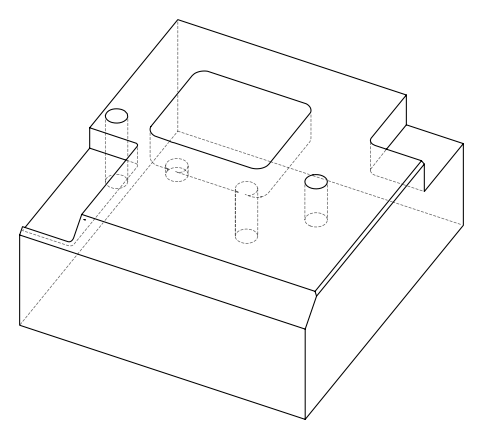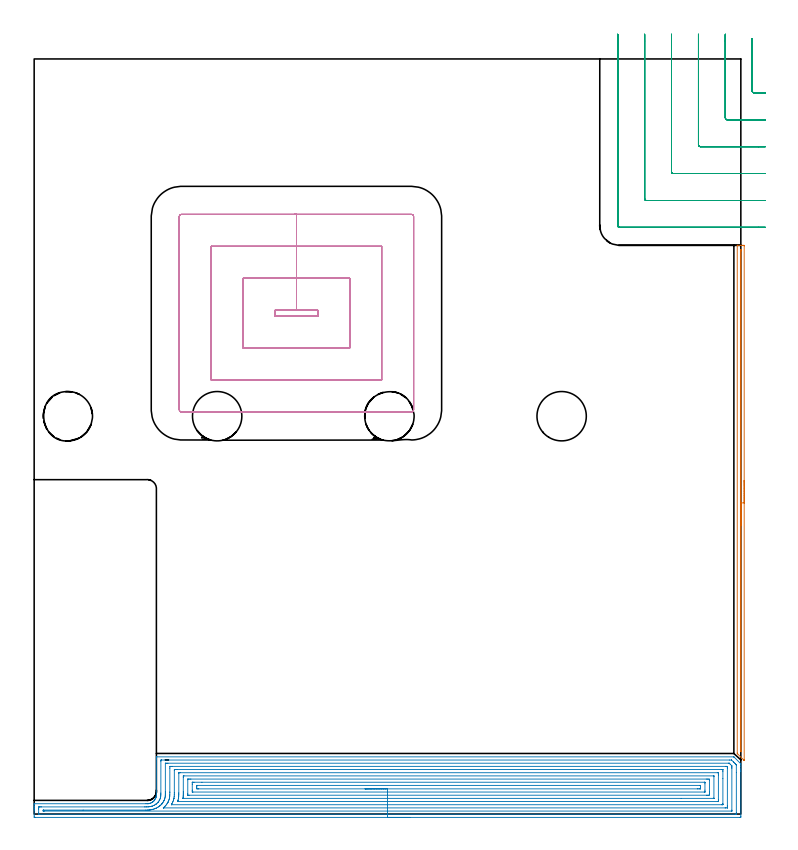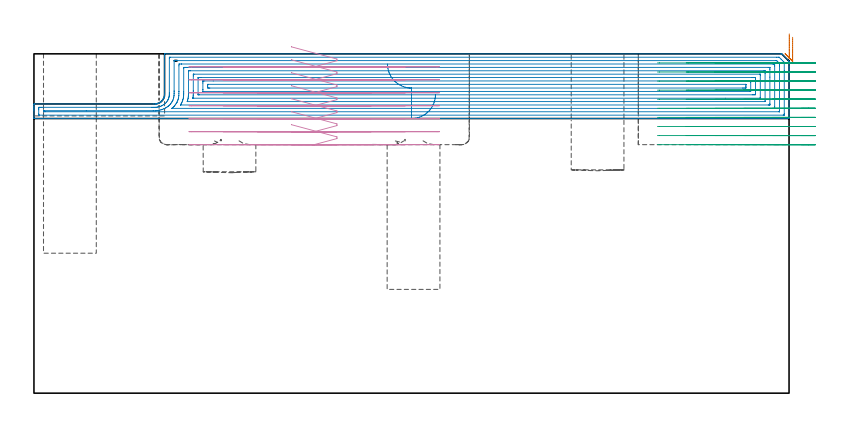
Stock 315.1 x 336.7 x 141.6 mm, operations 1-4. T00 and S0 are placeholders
(PLAN: 9 operations, 5 tool changes, 174.6 min)
(1 AREA_MILL | FG_CHAMFER_SURFACE | UGT0205_001 | 3.79 min | 1118 mm3)
(2 AREA_MILL_1 | FG_CHAMFER_SURFACE_1 | UGT0205_001 | 22.5 min | 111203 mm3)
(3 MILL_CORNER_NOTCH_RECTANGULAR | CORNER_NOTCH_RECTANGULAR | NXT0201_012 | Follow Part, ap 4, ae 75% | 12.46 min | 197479 mm3)
(4 MILL_RECTANGULAR_POCKET | POCKET_RECTANGULAR_STRAIGHT | NXT0201_007 | Follow Part, ap 6.25, ae 75% | 13.53 min | 548136 mm3)
(5 MILL_SLOT | SLOT_PARTIAL_RECTANGULAR | NXT0201_008 | Follow Part, ap 1.5, ae 75% | 117.78 min | 193476 mm3)
(6 MILL_BLIND_HOLE_FROM_SOLID_MATERIAL | STEP1POCKET | NXT0201_012 | Spiral | 1.93 min | 31619 mm3)
(7 MILL_BLIND_HOLE_FROM_SOLID_MATERIAL_1 | STEP1POCKET_2 | NXT0201_012 | Spiral | 2.19 min | 23075 mm3)
(8 INDEXABLE_INSERT_DRILL_BLIND_HOLE_FROM_SOLID | STEP1POCKET_1 | NXT0302_015 | 0.21 min | 4424 mm3)
(9 INDEXABLE_INSERT_DRILL_BLIND_HOLE_FROM_SOLID_1 | STEP1POCKET_3 | NXT0302_015 | 0.2 min | 18431 mm3)
(TOOL UGT0205_001 | Chamfer Mill 20 x 3 x 45 deg. | D20 FL50 Z2)
(TOOL NXT0201_012 | ENDMILL 16mm [2P460-1600-NA 1630] | D16 FL38 Z6)
(TOOL NXT0201_007 | ENDMILL 25mm [R216.25-25050GCK54P 1620] | D25 R3 FL54 Z5)
(TOOL NXT0201_008 | ENDMILL 6mm [2P460-0600-NA 1630] | D6 FL26 Z6)
(TOOL NXT0302_015 | Index. Insert Drill 22mm [880-D2200L25-03] | D22 PA176 FL66 Z2)
(OP 1 AREA_MILL)
G17 G21 G94 G90
T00 M6
G54
G17 G0 G90 X316.6 Y148.75 S1061 M3
G43 Z151.6 H0
Z148.5
G94 G1 Y148.712 Z147.628 F250.
Y148.598 Z146.764
Y148.409 Z145.912
Y148.147 Z145.08
Y147.813 Z144.274
Y147.41 Z143.5
Y146.941 Z142.764
Y146.41 Z142.072
Y145.821 Z141.429
Y145.178 Z140.84
Y144.486 Z140.308
Y143.75 Z139.84
Y142.976 Z139.437
Y142.17 Z139.103
Y141.338 Z138.841
Y140.486 Z138.652
Y139.622 Z138.538
Y138.75 Z138.5
X316.599 Y24.06 Z138.499
Y23.996
X316.597 Y23.955 Z138.497
X316.594 Y23.935 Z138.499
X316.591 Y23.918 Z138.501
X316.529 Y23.969 Z138.565
X316.469 Y24.03 Z138.629
X316.439 Y24.06 Z138.659
X313.733 Y26.767 Z141.367
X313.562 Y26.94 Z141.534
X313.503 Y27.005 Z141.589
X313.5 Y27.184 Z141.6
Y253.44
X313.502 Y253.59 Z141.588
X313.544 Y253.596 Z141.547
X313.589 Y253.599 Z141.503
X313.679 Y253.6 Z141.42
X314.861 Z140.239
X315.483 Z139.612
X315.795 Z139.302
X316.35 Y253.597 Z138.746
X316.591 Y253.595 Z138.506
X316.594 Y253.565 Z138.504
X316.6 Y253.311 Z138.5
Y138.75
X315.186 Z139.914
X315.185 Y28.384 Z139.915
X315.182 Y28.077 Z139.918
X315.179 Y27.8 Z139.921
X315.174 Y27.787 Z139.926
X315.137 Y27.82 Z139.963
X315.052 Y27.903 Z140.048
X314.966 Y27.992 Z140.134
X314.925 Y28.037 Z140.175
X314.921 Y28.077 Z140.179
X314.917 Y28.356 Z140.183
X314.915 Y28.662 Z140.185
Y251.208
X314.916 Y251.488 Z140.184
X314.919 Y251.575 Z140.181
X314.921 Y251.589 Z140.179
X314.926 Y251.592 Z140.174
X314.952 Y251.596 Z140.148
X315.105 Y251.598 Z139.995
X315.17 Y251.59 Z139.93
X315.179 Y251.588 Z139.921
X315.181 Y251.568 Z139.919
X315.184 Y251.517 Z139.916
X315.185 Y251.208 Z139.915
X315.186 Y250.902 Z139.914
Y138.75
Y137.878 Z139.952
Y137.013 Z140.066
Y136.162 Z140.255
Y135.33 Z140.517
Y134.524 Z140.851
Y133.75 Z141.254
Y133.014 Z141.723
Y132.322 Z142.254
Y131.679 Z142.843
Y131.09 Z143.486
Y130.558 Z144.178
Y130.09 Z144.914
Y129.687 Z145.688
Y129.353 Z146.494
Y129.091 Z147.326
Y128.902 Z148.178
Y128.788 Z149.043
Y128.75 Z149.914
G0 Z151.6
M5
M2
(OP 2 AREA_MILL_1)
G17 G21 G94 G90
T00 M6
G54
G17 G0 G90 X167.55 Y-1.5 S1061 M3
G43 Z151.6 H0
Z124.6
G94 G1 X167.512 Z123.728 F250.
X167.398 Z122.863
X167.209 Z122.012
X166.947 Z121.18
X166.613 Z120.374
X166.21 Z119.6
X165.742 Z118.864
X165.21 Z118.172
X164.621 Z117.529
X163.978 Z116.94
X163.286 Z116.408
X162.55 Z115.94
X161.776 Z115.537
X160.97 Z115.203
X160.138 Z114.941
X159.286 Z114.752
X158.422 Z114.638
X157.55 Z114.6
X0.629 Y-1.499 Z114.601
X0.051 Y-1.493 Z114.604
X0.008 Y-1.491 Z114.605
X0. Y-0.917 Z115.179
Y1.755 Z117.85
Y2.284 Z118.38
Y2.646 Z118.742
Y3.175 Z119.27
Y3.537 Z119.631
X0.001 Y4.46 Z120.56
X0.004 Y4.532 Z120.623
X0.01 Y4.597 Z120.688
X0.182 Y4.6 Z120.7
X49.87 Y4.601
X50.618 Y4.608 Z120.698
Y4.609
X50.764 Y4.612 Z120.709
X50.858 Y4.621 Z120.72
X50.99 Y4.634 Z120.734
X51.084 Y4.651 Z120.75
X51.148 Y4.662 Z120.759
X51.214 Y4.672 Z120.772
X51.595 Y4.768 Z120.865
X51.657 Y4.784 Z120.881
X51.795 Y4.832 Z120.929
X52.022 Y4.913 Z121.008
X52.374 Y5.071 Z121.17
X52.489 Y5.136 Z121.235
X52.551 Y5.171 Z121.27
X52.612 Y5.211 Z121.31
X52.791 Y5.33 Z121.429
X52.936 Y5.441 Z121.537
X53.021 Y5.504 Z121.602
X53.238 Y5.694 Z121.792
X53.445 Y5.897 Z121.995
X53.501 Y5.958 Z122.057
X53.669 Y6.168 Z122.266
X53.698 Y6.21 Z122.308
X53.821 Y6.387 Z122.485
X54.084 Y6.845 Z122.944
X54.094 Y6.867 Z122.966
X54.169 Y7.041 Z123.136
X54.223 Y7.162 Z123.259
X54.277 Y7.312 Z123.412
X54.338 Y7.482 Z123.581
X54.396 Y7.733 Z123.832
X54.436 Y7.991 Z124.089
X54.465 Y8.175 Z124.273
X54.492 Y8.621 Z124.719
X54.5 Y24.594 Z140.689
Y24.917 Z141.011
X54.501 Y25.209 Z141.303
X54.507 Y25.433 Z141.526
X54.51 Y25.504 Z141.596
X54.718 Y25.5 Z141.6
X311.789
X311.994 Z141.584
X312.095 Y25.406 Z141.504
X314.96 Y22.542 Z138.639
X315.067 Y22.43 Z138.528
X315.098 Y22.392 Z138.488
X315.1 Y22.146 Z138.245
Y21.354 Z137.448
Y20.1 Z136.197
Y19.572 Z135.666
Y18.945 Z135.041
Y-0.917 Z115.18
X315.098 Y-1.184 Z114.914
X315.09 Y-1.492 Z114.606
X314.781 Y-1.499 Z114.599
X157.55 Y-1.5 Z114.6
Y-0.086 Z116.014
X2.358 Y-0.085 Z116.015
X2.238 Y-0.083 Z116.017
X2.01 Y-0.079 Z116.021
X2.008 Y-0.026 Z116.074
X2.001 Y0.388 Z116.488
X2. Y2.171 Z118.271
X2.003 Y2.646 Z118.746
X2.009 Y3.053 Z119.153
X2.021 Y3.179 Z119.279
X2.147 Y3.181 Z119.281
X2.417 Y3.184 Z119.284
X2.77 Y3.185 Z119.285
X3.311 Y3.186 Z119.286
X49.264 Y3.187 Z119.287
X49.807 Y3.188 Z119.288
X50.155 Y3.19 Z119.29
X50.701 Y3.197 Z119.297
X51.023 Y3.215 Z119.315
X51.595 Y3.289 Z119.389
X51.804 Y3.328 Z119.428
X52.489 Y3.499 Z119.599
X52.518 Y3.508 Z119.608
X52.603 Y3.537 Z119.637
X53.163 Y3.756 Z119.856
X53.383 Y3.856 Z119.956
X53.76 Y4.052 Z120.152
X54.277 Y4.385 Z120.485
X54.302 Y4.403 Z120.503
X54.334 Y4.428 Z120.528
X54.788 Y4.81 Z120.91
X55.171 Y5.187 Z121.287
X55.233 Y5.257 Z121.357
X55.281 Y5.319 Z121.419
X55.612 Y5.771 Z121.871
X55.87 Y6.21 Z122.31
X55.939 Y6.335 Z122.435
X56.065 Y6.594 Z122.694
X56.206 Y6.96 Z123.06
X56.255 Y7.1 Z123.2
X56.337 Y7.407 Z123.507
X56.389 Y7.669 Z123.769
X56.439 Y7.991 Z124.091
X56.475 Y8.474 Z124.574
X56.484 Y8.882 Z124.982
X56.491 Y9.349 Z125.449
X56.501 Y23.593 Z139.693
X56.508 Y24.026 Z140.126
X56.51 Y24.077 Z140.177
X56.721 Y24.082 Z140.182
X56.84 Y24.085 Z140.185
X310. Y24.086 Z140.186
X310.837 Y24.084 Z140.184
X310.894 Y24.082 Z140.182
X310.949 Y24.079 Z140.179
X311.012 Y24.026 Z140.126
X311.789 Y23.261 Z139.361
X311.915 Y23.135 Z139.235
X312.298 Y22.752 Z138.852
X312.683 Y22.367 Z138.467
X312.804 Y22.245 Z138.345
X313.054 Y21.985 Z138.085
X313.09 Y21.945 Z138.045
X313.094 Y21.888 Z137.988
X313.098 Y21.768 Z137.868
X313.1 Y18.488 Z134.588
X313.099 Y0.45 Z116.55
X313.092 Y-0.026 Z116.074
X313.09 Y-0.072 Z116.028
X312.921 Y-0.08 Z116.02
X312.802 Y-0.084 Z116.016
X312.742 Y-0.086 Z116.014
X312.683
X157.55
Y1.328 Z117.428
X4.634 Y1.329 Z117.429
X4.206 Y1.331 Z117.431
X4.063 Y1.333 Z117.433
X4.02 Y1.335 Z117.435
X4.01 Y1.414 Z117.514
X4.009 Y1.551 Z117.651
X4.01 Y1.755 Z117.855
X4.191 Y1.77 Z117.87
X4.206 Y1.771 Z117.871
X21.848 Y1.772 Z117.872
X49.79
X50.68 Y1.776 Z117.876
X50.701 Y1.777 Z117.877
X51.126 Y1.803 Z117.903
X51.512 Y1.838 Z117.938
X51.595 Y1.848 Z117.948
X51.97 Y1.9 Z118.
X52.288 Y1.956 Z118.056
X52.489 Y1.999 Z118.099
X53.005 Y2.132 Z118.232
X53.383 Y2.238 Z118.338
X53.682 Y2.348 Z118.448
X54.277 Y2.577 Z118.677
X54.326 Y2.598 Z118.698
X54.43 Y2.646 Z118.746
X54.918 Y2.899 Z118.999
X55.171 Y3.049 Z119.149
X55.466 Y3.243 Z119.343
X55.88 Y3.537 Z119.637
X55.985 Y3.618 Z119.718
X56.065 Y3.684 Z119.784
X56.461 Y4.034 Z120.134
X56.858 Y4.428 Z120.528
X56.907 Y4.48 Z120.58
X56.96 Y4.542 Z120.642
X57.29 Y4.989 Z121.089
X57.511 Y5.319 Z121.419
X57.638 Y5.533 Z121.633
X57.854 Y5.911 Z122.011
X57.948 Y6.116 Z122.216
X57.986 Y6.21 Z122.31
X58.196 Y6.76 Z122.86
X58.29 Y7.1 Z123.2
X58.37 Y7.477 Z123.577
X58.441 Y7.991 Z124.091
X58.463 Y8.275 Z124.375
X58.484 Y8.882 Z124.982
X58.49 Y9.139 Z125.239
X58.492 Y9.773 Z125.873
Y10.027 Z126.127
X58.5 Y22.492 Z138.592
X58.503 Y22.575 Z138.675
X58.509 Y22.64 Z138.74
X58.515 Y22.665 Z138.765
X58.535 Y22.666 Z138.766
X58.748 Y22.669 Z138.769
X59.214 Y22.671 Z138.771
X59.642
X309.572
X309.786 Y22.669 Z138.769
X309.892 Y22.666 Z138.766
X309.915 Y22.665 Z138.765
X309.942 Y22.647 Z138.747
X310. Y22.597 Z138.697
X310.355 Y22.245 Z138.345
X310.894 Y21.702 Z137.802
X311.062 Y21.527 Z137.627
X311.09 Y21.475 Z137.575
X311.094 Y21.422 Z137.522
X311.097 Y21.354 Z137.454
X311.1 Y20.668 Z136.768
Y20.463 Z136.563
X311.099 Y1.755 Z117.855
X311.098 Y1.552 Z117.652
X311.09 Y1.347 Z117.447
X311.087 Y1.334 Z117.434
X311.08 Y1.332 Z117.432
X311.055 Y1.33 Z117.43
X311.002 Y1.329 Z117.429
X310.894 Y1.328 Z117.428
X157.55
Y2.743 Z118.843
X57.854
X57.755 Y2.745 Z118.845
X57.617 Y2.75 Z118.85
X57.587 Y2.754 Z118.854
X57.594 Y2.762 Z118.862
X57.669 Y2.831 Z118.931
X57.854 Y2.996 Z119.096
X58.134 Y3.258 Z119.358
X58.412 Y3.537 Z119.637
X58.576 Y3.708 Z119.808
X58.748 Y3.911 Z120.011
X58.969 Y4.207 Z120.307
X59.127 Y4.428 Z120.528
X59.333 Y4.736 Z120.836
X59.642 Y5.256 Z121.356
X59.664 Y5.297 Z121.397
X59.675 Y5.319 Z121.419
X59.941 Y5.912 Z122.012
X60.056 Y6.21 Z122.31
X60.18 Y6.565 Z122.665
X60.313 Y7.1 Z123.2
X60.351 Y7.285 Z123.385
X60.448 Y7.991 Z124.091
X60.456 Y8.071 Z124.171
X60.482 Y8.882 Z124.982
X60.492 Y9.729 Z125.829
Y9.773 Z125.873
X60.499 Y20.5 Z136.6
X60.536 Y21.25 Z137.35
X60.638 Y21.252 Z137.352
X61.43 Y21.257 Z137.357
X61.527
X308.309
X308.668 Y21.255 Z137.355
X308.847 Y21.252 Z137.352
X308.887 Y21.25 Z137.35
X308.916 Y21.227 Z137.327
X308.963 Y21.182 Z137.282
X309.049 Y21.094 Z137.194
X309.077 Y21.062 Z137.162
X309.09 Y21.017 Z137.117
X309.093 Y20.908 Z137.008
X309.1 Y20.469 Z136.569
Y3.543 Z119.643
X309.098 Y3.095 Z119.195
X309.094 Y2.874 Z118.974
X309.09 Y2.764 Z118.864
X309.084 Y2.749 Z118.849
X309.062 Y2.747 Z118.847
X309.007 Y2.745 Z118.845
X308.212 Y2.743 Z118.843
X308.115
X157.55
Y4.157 Z120.257
X61.267
X61.219 Y4.158 Z120.258
X61.192 Y4.161 Z120.261
X61.187 Y4.162 Z120.262
X61.194 Y4.181 Z120.281
X61.327 Y4.428 Z120.528
X61.363 Y4.494 Z120.594
X61.43 Y4.614 Z120.714
X61.664 Y5.086 Z121.186
X61.771 Y5.319 Z121.419
X61.935 Y5.707 Z121.807
X62.116 Y6.21 Z122.31
X62.163 Y6.37 Z122.47
X62.324 Y7.006 Z123.106
X62.34 Y7.084 Z123.184
X62.343 Y7.1 Z123.2
X62.442 Y7.874 Z123.974
X62.45 Y7.991 Z124.091
X62.484 Y8.723 Z124.823
X62.486 Y8.882 Z124.982
X62.492 Y9.606 Z125.706
X62.498 Y19.4 Z135.5
X62.5 Y19.572 Z135.672
X62.504 Y19.752 Z135.852
X62.507 Y19.835 Z135.935
X62.675 Y19.838 Z135.938
X62.948 Y19.842 Z135.942
X63.219 Y19.843 Z135.943
X63.841
X306.424
X307.049 Y19.84 Z135.94
X307.08 Y19.836 Z135.936
X307.09 Y19.834 Z135.934
X307.096 Y19.793 Z135.893
X307.098 Y19.572 Z135.672
X307.1 Y18.898 Z134.998
Y15.78 Z131.88
Y4.645 Z120.745
X307.098 Y4.428 Z120.528
X307.094 Y4.26 Z120.36
X307.09 Y4.177 Z120.277
X307.085 Y4.164 Z120.264
X307.045 Y4.161 Z120.261
X306.968 Y4.159 Z120.259
X306.695 Y4.157 Z120.257
X306.424
X157.55
Y5.571 Z121.671
X64.113
X64.007 Y5.573 Z121.673
X63.983 Y5.575 Z121.675
X63.977 Y5.576 Z121.676
X63.976 Y5.587 Z121.687
X63.999 Y5.672 Z121.772
X64.023 Y5.749 Z121.849
X64.113 Y6.024 Z122.124
X64.151 Y6.171 Z122.271
X64.161 Y6.21 Z122.31
X64.314 Y6.9 Z123.
X64.344 Y7.1 Z123.2
X64.421 Y7.684 Z123.784
X64.448 Y7.991 Z124.091
X64.475 Y8.521 Z124.621
X64.483 Y8.882 Z124.982
X64.491 Y9.396 Z125.496
X64.498 Y18.298 Z134.398
X64.502 Y18.371 Z134.471
X64.507 Y18.414 Z134.514
X64.513 Y18.422 Z134.522
X64.527 Y18.424 Z134.524
X64.687 Y18.427 Z134.527
X65.007 Y18.429 Z134.529
X65.26
X304.635 Y18.428 Z134.528
X304.891 Y18.427 Z134.527
X305.02 Y18.424 Z134.524
X305.078 Y18.422 Z134.522
X305.09 Y18.393 Z134.493
X305.097 Y18.222 Z134.322
X305.099 Y17.79 Z133.89
X305.1 Y17.328 Z133.428
X305.099 Y6.21 Z122.31
X305.097 Y5.749 Z121.849
X305.09 Y5.593 Z121.693
X305.087 Y5.577 Z121.677
X305.075 Y5.575 Z121.675
X305.036 Y5.573 Z121.673
X304.956 Y5.572 Z121.672
X157.55 Y5.571 Z121.671
Y6.985 Z123.085
X66.68 Y6.986 Z123.086
X66.449 Y6.988 Z123.088
X66.383 Y6.99 Z123.09
X66.356 Y6.993 Z123.093
X66.355 Y6.998 Z123.098
X66.356 Y7.037 Z123.137
X66.362 Y7.1 Z123.2
X66.405 Y7.489 Z123.589
X66.449 Y7.991 Z124.091
X66.467 Y8.318 Z124.418
X66.484 Y8.882 Z124.982
X66.49 Y9.186 Z125.286
X66.492 Y9.773 Z125.873
Y10.074 Z126.174
X66.496 Y16.307 Z132.407
X66.5 Y16.9 Z133.
X66.503 Y16.974 Z133.074
X66.506 Y17.005 Z133.105
X66.565 Y17.008 Z133.108
X66.682 Y17.013 Z133.113
X66.795 Y17.014 Z133.114
X302.847
X302.963 Y17.013 Z133.113
X303.039 Y17.01 Z133.11
X303.09 Y17.007 Z133.107
X303.093 Y16.983 Z133.083
X303.096 Y16.9 Z133.
X303.099 Y16.648 Z132.748
Y7.1 Z123.2
X303.097 Y7.037 Z123.137
X303.094 Y7.007 Z123.107
X303.091 Y6.996 Z123.096
X303.076 Y6.992 Z123.092
X302.96 Y6.988 Z123.088
X302.847 Y6.986 Z123.086
X288.52 Y6.985 Z123.085
X157.55
Y8.399 Z124.499
X69.067 Y8.4 Z124.5
X68.583 Y8.402 Z124.502
X68.515 Y8.404 Z124.504
X68.5 Y8.406 Z124.506
X68.486 Y8.42 Z124.52
X68.491 Y8.974 Z125.074
X68.497 Y15.294 Z131.394
X68.501 Y15.469 Z131.569
X68.505 Y15.582 Z131.682
X68.527 Y15.594 Z131.694
X68.583 Y15.595 Z131.695
X68.995 Y15.599 Z131.699
X69.478 Y15.6 Z131.7
X69.887
X299.681
X300.165 Y15.599 Z131.699
X300.577 Y15.598 Z131.698
X301.059 Y15.593 Z131.693
X301.096 Y15.118 Z131.218
X301.099 Y15.078 Z131.178
X301.1 Y9.773 Z125.873
X301.099 Y8.882 Z124.982
X301.098 Y8.843 Z124.943
X301.059 Y8.407 Z124.507
X300.646 Y8.403 Z124.503
X300.165 Y8.4 Z124.5
X299.755
X157.55 Y8.399 Z124.499
Y9.814 Z125.914
X70.823
X70.622 Y9.816 Z125.916
X70.522 Y9.819 Z125.919
X70.505 Y9.82 Z125.92
X70.501 Y9.835 Z125.935
X70.498 Y9.873 Z125.973
X70.493 Y10.543 Z126.643
Y10.664 Z126.764
X70.494 Y13.336 Z129.436
X70.496 Y14.103 Z130.203
X70.501 Y14.155 Z130.255
X70.505 Y14.178 Z130.278
X70.521 Y14.18 Z130.28
X70.626 Y14.183 Z130.283
X70.839 Y14.185 Z130.285
X71.266 Y14.186 Z130.286
X74.814
X298.817
X299.016 Y14.184 Z130.284
X299.065 Y14.182 Z130.282
X299.084 Y14.18 Z130.28
X299.09 Y14.169 Z130.269
X299.093 Y14.1 Z130.2
X299.1 Y13.507 Z129.607
Y10.664 Z126.764
X299.097 Y9.946 Z126.046
X299.09 Y9.841 Z125.941
X299.087 Y9.82 Z125.92
X299.069 Y9.818 Z125.918
X299.016 Y9.816 Z125.916
X298.803 Y9.814 Z125.914
X157.55
Y11.228 Z127.328
X73.382
X73.054 Y11.229 Z127.329
X72.726 Y11.232 Z127.332
X72.517 Y11.235 Z127.335
X72.503 Y11.369 Z127.469
X72.5 Y11.555 Z127.655
X72.494 Y12.112 Z128.212
X72.496 Y12.445 Z128.545
X72.501 Y12.724 Z128.824
X72.503 Y12.757 Z128.857
X72.509 Y12.765 Z128.865
X72.53 Y12.767 Z128.867
X72.617 Y12.77 Z128.87
X72.727 Y12.772 Z128.872
X296.916 Y12.771 Z128.871
X297.01 Y12.77 Z128.87
X297.066 Y12.767 Z128.867
X297.09 Y12.765 Z128.865
X297.091 Y12.75 Z128.85
X297.097 Y12.615 Z128.715
X297.099 Y12.445 Z128.545
X297.1 Y11.936 Z128.036
X297.097 Y11.555 Z127.655
X297.092 Y11.3 Z127.4
X297.09 Y11.242 Z127.342
X297.024 Y11.235 Z127.335
X296.912 Y11.232 Z127.332
X296.588 Y11.229 Z127.329
X296.022 Y11.228 Z127.328
X295.694
X157.55
X156.678 Z127.366
X155.814 Z127.48
X154.962 Z127.669
X154.13 Z127.931
X153.324 Z128.265
X152.55 Z128.668
X151.814 Z129.136
X151.122 Z129.667
X150.479 Z130.257
X149.89 Z130.9
X149.358 Z131.592
X148.89 Z132.328
X148.487 Z133.102
X148.153 Z133.908
X147.891 Z134.74
X147.702 Z135.591
X147.588 Z136.456
X147.55 Z137.328
G0 Z151.6
M5
M2
(OP 3 MILL_CORNER_NOTCH_RECTANGULAR)
G17 G21 G94 G90
T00 M6
G54
G17 G0 G90 X320.2 Y345.864 S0 M3
G43 Z151.6 H1
Z137.81
G94 G1 Y342.864 F250.
Y322.395 F500.
G3 X320.995 Y321.6 R0.8
G1 X323.1
X326.1 F250.
G0 Z151.6
X308.2 Y347.7
Z137.81
G1 Y344.7
Y310.395 F500.
G3 X308.995 Y309.6 R0.8
G1 X323.1
X326.1 F250.
G0 Z151.6
X296.2 Y347.7
Z137.81
G1 Y344.7
Y298.395 F500.
G3 X296.995 Y297.6 R0.8
G1 X323.1
X326.1 F250.
G0 Z151.6
X284.2 Y347.7
Z137.81
G1 Y344.7
Y286.396 F500.
G3 X284.996 Y285.6 R0.8
G1 X323.1
X326.1 F250.
G0 Z151.6
X272.2 Y347.7
Z137.81
G1 Y344.7
Y274.396 F500.
G3 X272.996 Y273.6 R0.8
G1 X323.1
X326.1 F250.
G0 Z151.6
X260.2 Y347.7
Z137.81
G1 Y344.7
Y262.396 F500.
G3 X260.996 Y261.6 R0.8
G1 X323.1
X326.1 F250.
G0 Z151.6
X320.2 Y345.864
Z134.02
G1 Y342.864
Y322.395 F500.
G3 X320.995 Y321.6 R0.8
G1 X323.1
X326.1 F250.
G0 Z151.6
X308.2 Y347.7
Z134.02
G1 Y344.7
Y310.395 F500.
G3 X308.995 Y309.6 R0.8
G1 X323.1
X326.1 F250.
G0 Z151.6
X296.2 Y347.7
Z134.02
G1 Y344.7
Y298.395 F500.
G3 X296.995 Y297.6 R0.8
G1 X323.1
X326.1 F250.
G0 Z151.6
X284.2 Y347.7
Z134.02
G1 Y344.7
Y286.396 F500.
G3 X284.996 Y285.6 R0.8
G1 X323.1
X326.1 F250.
G0 Z151.6
X272.2 Y347.7
Z134.02
G1 Y344.7
Y274.396 F500.
G3 X272.996 Y273.6 R0.8
G1 X323.1
X326.1 F250.
G0 Z151.6
X260.2 Y347.7
Z134.02
G1 Y344.7
Y262.396 F500.
G3 X260.996 Y261.6 R0.8
G1 X323.1
X326.1 F250.
G0 Z151.6
X320.2 Y345.864
Z130.23
G1 Y342.864
Y322.395 F500.
G3 X320.995 Y321.6 R0.8
G1 X323.1
X326.1 F250.
G0 Z151.6
X308.2 Y347.7
Z130.23
G1 Y344.7
Y310.395 F500.
G3 X308.995 Y309.6 R0.8
G1 X323.1
X326.1 F250.
G0 Z151.6
X296.2 Y347.7
Z130.23
G1 Y344.7
Y298.396 F500.
G3 X296.996 Y297.6 R0.8
G1 X323.1
X326.1 F250.
G0 Z151.6
X284.2 Y347.7
Z130.23
G1 Y344.7
Y286.396 F500.
G3 X284.996 Y285.6 R0.8
G1 X323.1
X326.1 F250.
G0 Z151.6
X272.2 Y347.7
Z130.23
G1 Y344.7
Y274.396 F500.
G3 X272.996 Y273.6 R0.8
G1 X323.1
X326.1 F250.
G0 Z151.6
X260.2 Y347.7
Z130.23
G1 Y344.7
Y262.396 F500.
G3 X260.996 Y261.6 R0.8
G1 X323.1
X326.1 F250.
G0 Z151.6
X320.2 Y345.864
Z126.44
G1 Y342.864
Y322.395 F500.
G3 X320.995 Y321.6 R0.8
G1 X323.1
X326.1 F250.
G0 Z151.6
X308.2 Y347.7
Z126.44
G1 Y344.7
Y310.395 F500.
G3 X308.995 Y309.6 R0.8
G1 X323.1
X326.1 F250.
G0 Z151.6
X296.2 Y347.7
Z126.44
G1 Y344.7
Y298.395 F500.
G3 X296.995 Y297.6 R0.8
G1 X323.1
X326.1 F250.
G0 Z151.6
X284.2 Y347.7
Z126.44
G1 Y344.7
Y286.396 F500.
G3 X284.996 Y285.6 R0.8
G1 X323.1
X326.1 F250.
G0 Z151.6
X272.2 Y347.7
Z126.44
G1 Y344.7
Y274.396 F500.
G3 X272.996 Y273.6 R0.8
G1 X323.1
X326.1 F250.
G0 Z151.6
X260.2 Y347.7
Z126.44
G1 Y344.7
Y262.396 F500.
G3 X260.996 Y261.6 R0.8
G1 X323.1
X326.1 F250.
G0 Z151.6
X320.2 Y345.864
Z122.65
G1 Y342.864
Y322.395 F500.
G3 X320.995 Y321.6 R0.8
G1 X323.1
X326.1 F250.
G0 Z151.6
X308.2 Y347.7
Z122.65
G1 Y344.7
Y310.395 F500.
G3 X308.995 Y309.6 R0.8
G1 X323.1
X326.1 F250.
G0 Z151.6
X296.2 Y347.7
Z122.65
G1 Y344.7
Y298.396 F500.
G3 X296.996 Y297.6 R0.8
G1 X323.1
X326.1 F250.
G0 Z151.6
X284.2 Y347.7
Z122.65
G1 Y344.7
Y286.396 F500.
G3 X284.996 Y285.6 R0.8
G1 X323.1
X326.1 F250.
G0 Z151.6
X272.2 Y347.7
Z122.65
G1 Y344.7
Y274.396 F500.
G3 X272.996 Y273.6 R0.8
G1 X323.1
X326.1 F250.
G0 Z151.6
X260.2 Y347.7
Z122.65
G1 Y344.7
Y262.396 F500.
G3 X260.996 Y261.6 R0.8
G1 X323.1
X326.1 F250.
G0 Z151.6
X320.2 Y345.864
Z118.86
G1 Y342.864
Y322.395 F500.
G3 X320.995 Y321.6 R0.8
G1 X323.1
X326.1 F250.
G0 Z151.6
X308.2 Y347.7
Z118.86
G1 Y344.7
Y310.395 F500.
G3 X308.995 Y309.6 R0.8
G1 X323.1
X326.1 F250.
G0 Z151.6
X296.2 Y347.7
Z118.86
G1 Y344.7
Y298.395 F500.
G3 X296.995 Y297.6 R0.8
G1 X323.1
X326.1 F250.
G0 Z151.6
X284.2 Y347.7
Z118.86
G1 Y344.7
Y286.396 F500.
G3 X284.996 Y285.6 R0.8
G1 X323.1
X326.1 F250.
G0 Z151.6
X272.2 Y347.7
Z118.86
G1 Y344.7
Y274.396 F500.
G3 X272.996 Y273.6 R0.8
G1 X323.1
X326.1 F250.
G0 Z151.6
X260.2 Y347.7
Z118.86
G1 Y344.7
Y262.396 F500.
G3 X260.996 Y261.6 R0.8
G1 X323.1
X326.1 F250.
G0 Z151.6
X320.2 Y345.864
Z115.07
G1 Y342.864
Y322.395 F500.
G3 X320.995 Y321.6 R0.8
G1 X323.1
X326.1 F250.
G0 Z151.6
X308.2 Y347.7
Z115.07
G1 Y344.7
Y310.395 F500.
G3 X308.995 Y309.6 R0.8
G1 X323.1
X326.1 F250.
G0 Z151.6
X296.2 Y347.7
Z115.07
G1 Y344.7
Y298.395 F500.
G3 X296.995 Y297.6 R0.8
G1 X323.1
X326.1 F250.
G0 Z151.6
X284.2 Y347.7
Z115.07
G1 Y344.7
Y286.396 F500.
G3 X284.996 Y285.6 R0.8
G1 X323.1
X326.1 F250.
G0 Z151.6
X272.2 Y347.7
Z115.07
G1 Y344.7
Y274.396 F500.
G3 X272.996 Y273.6 R0.8
G1 X323.1
X326.1 F250.
G0 Z151.6
X260.2 Y347.7
Z115.07
G1 Y344.7
Y262.396 F500.
G3 X260.996 Y261.6 R0.8
G1 X323.1
X326.1 F250.
G0 Z151.6
X320.2 Y345.864
Z111.28
G1 Y342.864
Y322.395 F500.
G3 X320.995 Y321.6 R0.8
G1 X323.1
X326.1 F250.
G0 Z151.6
X308.2 Y347.7
Z111.28
G1 Y344.7
Y310.395 F500.
G3 X308.995 Y309.6 R0.8
G1 X323.1
X326.1 F250.
G0 Z151.6
X296.2 Y347.7
Z111.28
G1 Y344.7
Y298.395 F500.
G3 X296.995 Y297.6 R0.8
G1 X323.1
X326.1 F250.
G0 Z151.6
X284.2 Y347.7
Z111.28
G1 Y344.7
Y286.396 F500.
G3 X284.996 Y285.6 R0.8
G1 X323.1
X326.1 F250.
G0 Z151.6
X272.2 Y347.7
Z111.28
G1 Y344.7
Y274.396 F500.
G3 X272.996 Y273.6 R0.8
G1 X323.1
X326.1 F250.
G0 Z151.6
X260.2 Y347.7
Z111.28
G1 Y344.7
Y262.396 F500.
G3 X260.996 Y261.6 R0.8
G1 X323.1
X326.1 F250.
G0 Z151.6
X320.2 Y345.864
Z107.49
G1 Y342.864
Y322.395 F500.
G3 X320.995 Y321.6 R0.8
G1 X323.1
X326.1 F250.
G0 Z151.6
X308.2 Y347.7
Z107.49
G1 Y344.7
Y310.395 F500.
G3 X308.995 Y309.6 R0.8
G1 X323.1
X326.1 F250.
G0 Z151.6
X296.2 Y347.7
Z107.49
G1 Y344.7
Y298.395 F500.
G3 X296.995 Y297.6 R0.8
G1 X323.1
X326.1 F250.
G0 Z151.6
X284.2 Y347.7
Z107.49
G1 Y344.7
Y286.396 F500.
G3 X284.996 Y285.6 R0.8
G1 X323.1
X326.1 F250.
G0 Z151.6
X272.2 Y347.7
Z107.49
G1 Y344.7
Y274.396 F500.
G3 X272.996 Y273.6 R0.8
G1 X323.1
X326.1 F250.
G0 Z151.6
X260.2 Y347.7
Z107.49
G1 Y344.7
Y262.396 F500.
G3 X260.996 Y261.6 R0.8
G1 X323.1
X326.1 F250.
G0 Z151.6
X320.2 Y345.864
Z103.7
G1 Y342.864
Y322.395 F500.
G3 X320.995 Y321.6 R0.8
G1 X323.1
X326.1 F250.
G0 Z151.6
X308.2 Y347.7
Z103.7
G1 Y344.7
Y310.395 F500.
G3 X308.995 Y309.6 R0.8
G1 X323.1
X326.1 F250.
G0 Z151.6
X296.2 Y347.7
Z103.7
G1 Y344.7
Y298.395 F500.
G3 X296.995 Y297.6 R0.8
G1 X323.1
X326.1 F250.
G0 Z151.6
X284.2 Y347.7
Z103.7
G1 Y344.7
Y286.396 F500.
G3 X284.996 Y285.6 R0.8
G1 X323.1
X326.1 F250.
G0 Z151.6
X272.2 Y347.7
Z103.7
G1 Y344.7
Y274.396 F500.
G3 X272.996 Y273.6 R0.8
G1 X323.1
X326.1 F250.
G0 Z151.6
X260.2 Y347.7
Z103.7
G1 Y344.7
Y262.396 F500.
G3 X260.996 Y261.6 R0.8
G1 X323.1
X326.1 F250.
G0 Z151.6
M5
M2
(OP 4 MILL_RECTANGULAR_POCKET)
G17 G21 G94 G90
T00 M6
G54
G17 G0 G90 X107.45 Y222.352 S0 M3
G43 Z151.6 H1
Z144.6
G94 G1 Y222.05 Z144.519 F250.
X126.45 Z139.428
Y224.65 Z138.731
X116.95 Z136.186
X107.45 F500.
Y222.05
X126.45
Y224.65
X116.95
Y238.9
X93.2
Y207.8
X140.7
Y238.9
X116.95
Y253.15
X78.95
Y193.55
X154.95
Y253.15
X116.95
Y267.4
X65.7
G3 X64.7 Y266.4 R1.
G1 Y180.3
G3 X65.7 Y179.3 R1.
G1 X168.2
G3 X169.2 Y180.3 R1.
G1 Y266.4
G3 X168.2 Y267.4 R1.
G1 X116.95
X115.95
G0 X107.45 Y222.352 Z139.186
G1 Y222.05 Z139.105 F250.
X126.45 Z134.014
Y224.65 Z133.317
X116.95 Z130.771
X107.45 F500.
Y222.05
X126.45
Y224.65
X116.95
Y238.9
X93.2
Y207.8
X140.7
Y238.9
X116.95
Y253.15
X78.95
Y193.55
X154.95
Y253.15
X116.95
Y267.4
X65.7
G3 X64.7 Y266.4 R1.
G1 Y180.3
G3 X65.7 Y179.3 R1.
G1 X168.2
G3 X169.2 Y180.3 R1.
G1 Y266.4
G3 X168.2 Y267.4 R1.
G1 X116.95
X115.95
G0 X107.45 Y222.352 Z133.771
G1 Y222.05 Z133.69 F250.
X126.45 Z128.599
Y224.65 Z127.903
X116.95 Z125.357
X107.45 F500.
Y222.05
X126.45
Y224.65
X116.95
Y238.9
X93.2
Y207.8
X140.7
Y238.9
X116.95
Y253.15
X78.95
Y193.55
X154.95
Y253.15
X116.95
Y267.4
X65.7
G3 X64.7 Y266.4 R1.
G1 Y180.3
G3 X65.7 Y179.3 R1.
G1 X168.2
G3 X169.2 Y180.3 R1.
G1 Y266.4
G3 X168.2 Y267.4 R1.
G1 X116.95
X115.95
G0 X107.45 Y222.352 Z128.357
G1 Y222.05 Z128.276 F250.
X126.45 Z123.185
Y224.65 Z122.488
X116.95 Z119.943
X107.45 F500.
Y222.05
X126.45
Y224.65
X116.95
Y238.9
X93.2
Y207.8
X140.7
Y238.9
X116.95
Y253.15
X78.95
Y193.55
X154.95
Y253.15
X116.95
Y267.4
X65.7
G3 X64.7 Y266.4 R1.
G1 Y180.3
G3 X65.7 Y179.3 R1.
G1 X168.2
G3 X169.2 Y180.3 R1.
G1 Y266.4
G3 X168.2 Y267.4 R1.
G1 X116.95
X115.95
G0 X107.45 Y222.352 Z122.943
G1 Y222.05 Z122.862 F250.
X126.45 Z117.771
Y224.65 Z117.074
X116.95 Z114.529
X107.45 F500.
Y222.05
X126.45
Y224.65
X116.95
Y238.9
X93.2
Y207.8
X140.7
Y238.9
X116.95
Y253.15
X78.95
Y193.55
X154.95
Y253.15
X116.95
Y267.4
X65.7
G3 X64.7 Y266.4 R1.
G1 Y180.3
G3 X65.7 Y179.3 R1.
G1 X168.2
G3 X169.2 Y180.3 R1.
G1 Y266.4
G3 X168.2 Y267.4 R1.
G1 X116.95
X115.95
G0 X107.45 Y222.352 Z117.529
G1 Y222.05 Z117.447 F250.
X126.45 Z112.356
Y224.65 Z111.66
X116.95 Z109.114
X107.45 F500.
Y222.05
X126.45
Y224.65
X116.95
Y238.9
X93.2
Y207.8
X140.7
Y238.9
X116.95
Y253.15
X78.95
Y193.55
X154.95
Y253.15
X116.95
Y267.4
X65.7
G3 X64.7 Y266.4 R1.
G1 Y180.3
G3 X65.7 Y179.3 R1.
G1 X168.2
G3 X169.2 Y180.3 R1.
G1 Y266.4
G3 X168.2 Y267.4 R1.
G1 X116.95
X115.95
G0 X107.45 Y222.352 Z112.114
G1 Y222.05 Z112.033 F250.
X126.45 Z106.942
Y224.65 Z106.246
X116.95 Z103.7
X107.45 F500.
Y222.05
X126.45
Y224.65
X116.95
Y238.9
X93.2
Y207.8
X140.7
Y238.9
X116.95
Y253.15
X78.95
Y193.55
X154.95
Y253.15
X116.95
Y267.4
X65.7
G3 X64.7 Y266.4 R1.
G1 Y180.3
G3 X65.7 Y179.3 R1.
G1 X168.2
G3 X169.2 Y180.3 R1.
G1 Y266.4
G3 X168.2 Y267.4 R1.
G1 X116.95
X115.95
G0 Z151.6
M5
M2
